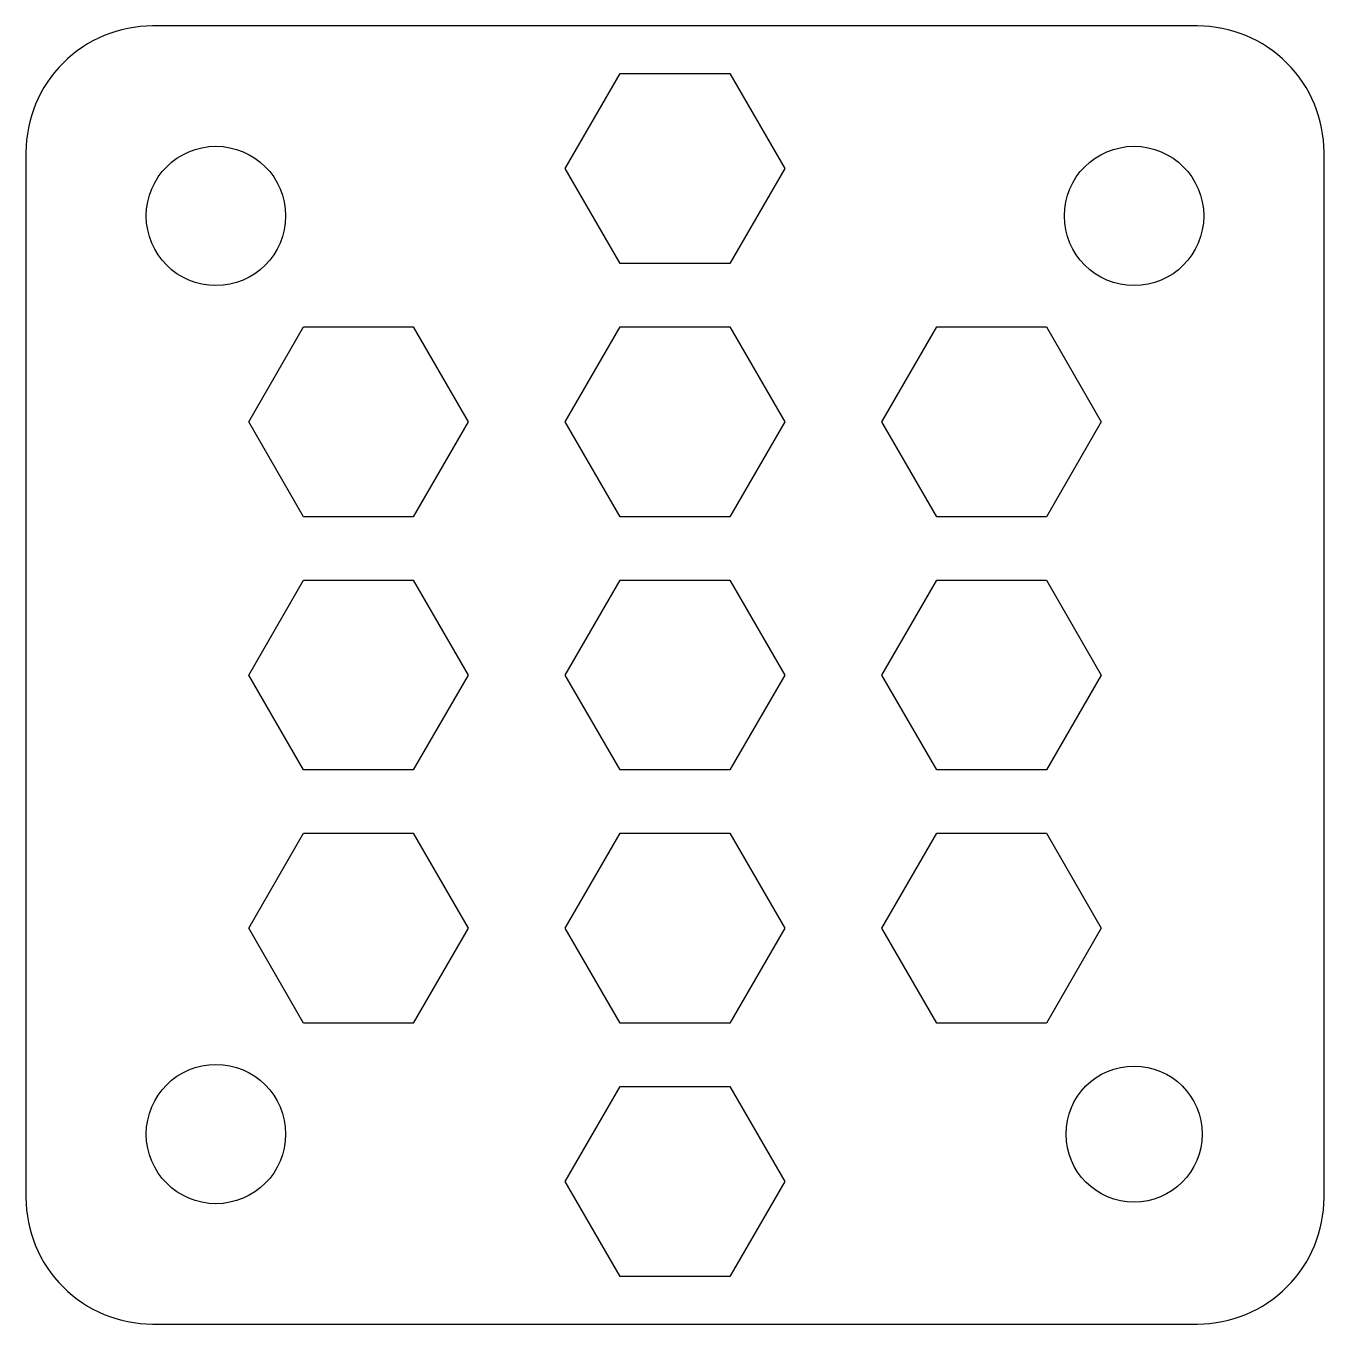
# Model space of a CAD drawing. Header units: millimetres. Extents: x -64.5 to -23.5, y 23.5 to 64.5.
import ezdxf

# ---------------------------------------------------------------- set-up
doc = ezdxf.new("R2010")
doc.units = ezdxf.units.MM
doc.layers.get('0').update_dxf_attribs({"linetype": 'CONTINUOUS'})

msp = doc.modelspace()

# ---------------------------------------------------------------- linework, layer by layer
msp.add_lwpolyline([(-27.5, 23.5, 0.414214), (-23.5, 27.5), (-23.5, 60.5, 0.414214), (-27.5, 64.5), (-60.5, 64.5, 0.414214), (-64.5, 60.5), (-64.5, 27.5, 0.414214), (-60.5, 23.5)], format="xyb", close=True)
for points in [[(-47.464, 60), (-45.732, 63), (-42.268, 63), (-40.536, 60), (-42.268, 57), (-45.732, 57)], [(-55.732, 55), (-52.268, 55), (-50.536, 52), (-52.268, 49), (-55.732, 49), (-57.464, 52)], [(-45.732, 55), (-42.268, 55), (-40.536, 52), (-42.268, 49), (-45.732, 49), (-47.464, 52)], [(-35.732, 55), (-32.268, 55), (-30.536, 52), (-32.268, 49), (-35.732, 49), (-37.464, 52)], [(-55.732, 47), (-52.268, 47), (-50.536, 44), (-52.268, 41), (-55.732, 41), (-57.464, 44)], [(-45.732, 47), (-42.268, 47), (-40.536, 44), (-42.268, 41), (-45.732, 41), (-47.464, 44)], [(-35.732, 47), (-32.268, 47), (-30.536, 44), (-32.268, 41), (-35.732, 41), (-37.464, 44)], [(-50.536, 36), (-52.268, 33), (-55.732, 33), (-57.464, 36), (-55.732, 39), (-52.268, 39)], [(-45.732, 39), (-42.268, 39), (-40.536, 36), (-42.268, 33), (-45.732, 33), (-47.464, 36)], [(-35.732, 39), (-32.268, 39), (-30.536, 36), (-32.268, 33), (-35.732, 33), (-37.464, 36)], [(-47.464, 28), (-45.732, 31), (-42.268, 31), (-40.536, 28), (-42.268, 25), (-45.732, 25)]]:
    msp.add_lwpolyline(points, close=True)
for centre, radius in [((-58.5, 58.5), 2.2), ((-29.5, 58.5), 2.2), ((-58.5, 29.5), 2.2), ((-29.5, 29.5), 2.15)]:
    msp.add_circle(centre, radius)

doc.saveas('drawing.dxf')
